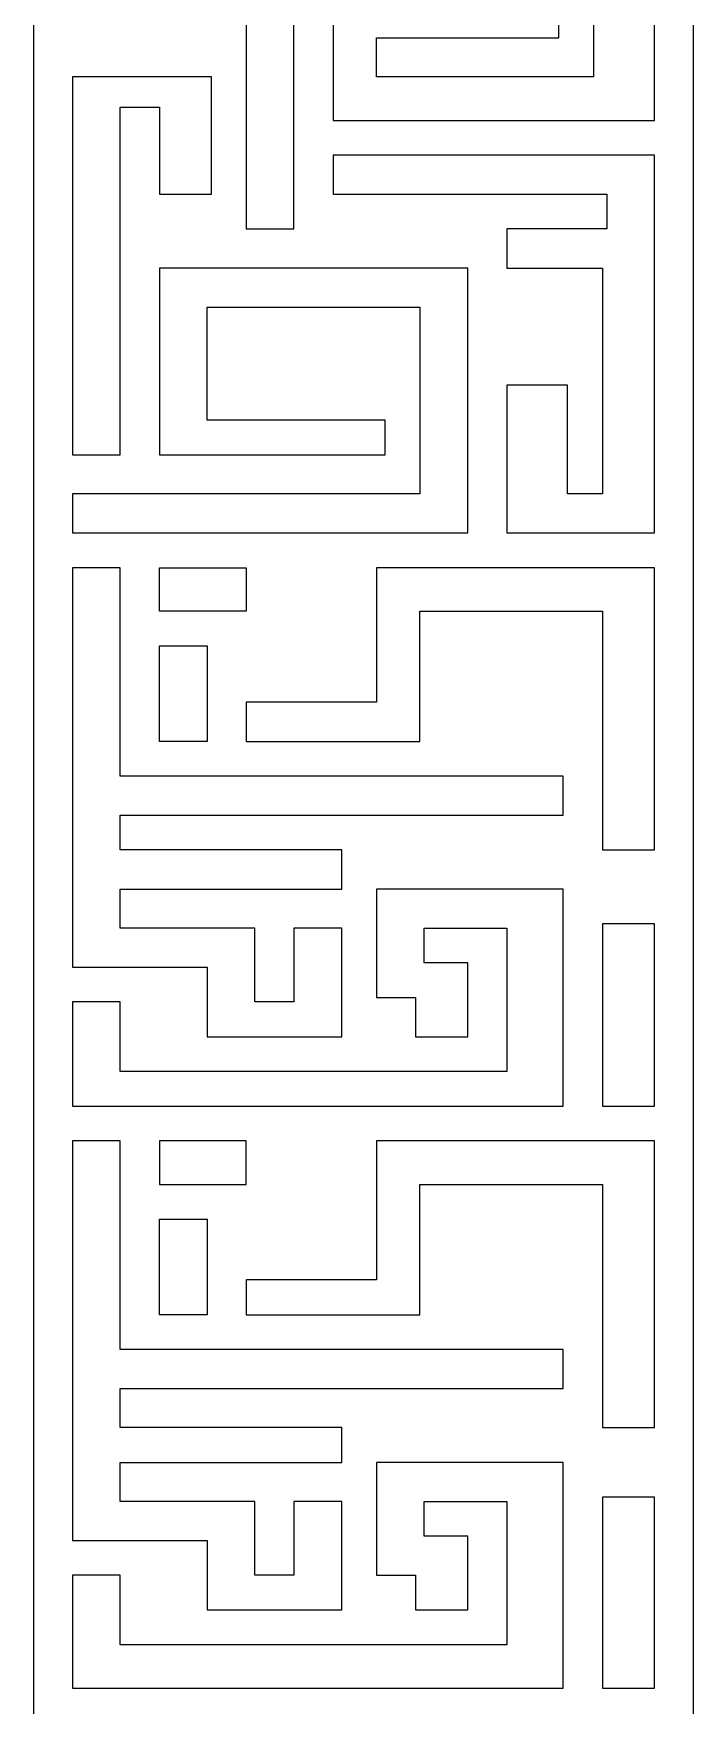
# Model space of a CAD drawing. Extents: x -66030 to 95157, y -13132 to 45879.
# Drawn here: x 17739 to 18333, y 33002 to 34505 of the extents above; entities that cross this region are included whole.
import ezdxf

# ---------------------------------------------------------------- set-up
doc = ezdxf.new("R2010")
doc.units = 0
doc.header["$LTSCALE"] = 100
doc.header["$MEASUREMENT"] = 0
doc.layers.add('3', color=11, linetype='CONTINUOUS')

msp = doc.modelspace()

# ---------------------------------------------------------------- linework, layer by layer
at = {"layer": '3'}
for points in [[(18333.1, 36837.3), (17739.4, 36837.3), (17739.4, 35189), (17739.4, 35157.8), (17739.4, 33540.7), (17739.4, 33509.4), (17739.4, 31861.1), (18333.1, 31861.1), (18333.1, 33509.4), (18333.1, 33540.7), (18333.1, 35157.8), (18333.1, 35189), (18333.1, 36837.3)], [(17774.5, 34466.4), (17774.5, 34126.6), (17817.5, 34126.6), (17817.5, 34439.1), (17852.7, 34439.1), (17852.7, 34360.9), (17899.5, 34360.9), (17899.5, 34466.4), (17774.5, 34466.4)], [(18165.1, 34056.3), (18297.9, 34056.3), (18297.9, 34396.1), (18008.9, 34396.1), (18008.9, 34360.9), (18255, 34360.9), (18255, 34329.7), (18165.1, 34329.7), (18165.1, 34294.5), (18208.1, 34294.5), (18208.1, 34294.5), (18251.1, 34294.5), (18251.1, 34193), (18251.1, 34091.4), (18219.8, 34091.4), (18219.8, 34189.1), (18165.1, 34189.1), (18165.1, 34056.3)], [(17774.5, 34091.4), (17774.5, 34056.3), (18130, 34056.3), (18130, 34294.5), (17852.7, 34294.5), (17852.7, 34126.6), (18055.8, 34126.6), (18055.8, 34157.8), (17895.6, 34157.8), (17895.6, 34259.4), (18087, 34259.4), (18087, 34091.4), (18083.1, 34091.4), (17817.5, 34091.4), (17774.5, 34091.4)], [(17774.5, 34025), (17774.5, 33665.7), (17895.6, 33665.7), (17895.6, 33634.4), (17895.6, 33603.2), (18016.7, 33603.2), (18016.7, 33700.8), (17973.7, 33700.8), (17973.7, 33634.4), (17938.6, 33634.4), (17938.6, 33700.8), (17817.5, 33700.8), (17817.5, 33736), (18016.7, 33736), (18016.7, 33771.1), (17817.5, 33771.1), (17817.5, 33802.4), (18215.9, 33802.4), (18215.9, 33837.5), (17852.7, 33837.5), (17852.7, 33837.5), (17817.5, 33837.5), (17817.5, 34025), (17774.5, 34025)], [(17852.7, 34025), (17930.8, 34025), (17930.8, 33986), (17852.7, 33986), (17852.7, 34025)], [(18297.9, 33771.1), (18297.9, 34025), (18048, 34025), (18048, 33903.9), (17930.8, 33903.9), (17930.8, 33868.8), (18087, 33868.8), (18087, 33986), (18251.1, 33986), (18251.1, 33845.3), (18251.1, 33771.1), (18297.9, 33771.1)], [(17852.7, 33868.8), (17852.7, 33954.7), (17895.6, 33954.7), (17895.6, 33868.8), (17852.7, 33868.8)], [(17774.5, 33634.4), (17774.5, 33540.7), (18215.9, 33540.7), (18215.9, 33736), (18048, 33736), (18048, 33638.3), (18083.1, 33638.3), (18083.1, 33603.2), (18130, 33603.2), (18130, 33669.6), (18090.9, 33669.6), (18090.9, 33700.8), (18130, 33700.8), (18165.1, 33700.8), (18165.1, 33669.6), (18165.1, 33638.3), (18165.1, 33603.2), (18165.1, 33571.9), (17848.7, 33571.9), (17817.5, 33571.9), (17817.5, 33634.4), (17774.5, 33634.4)], [(18251.1, 33540.7), (18297.9, 33540.7), (18297.9, 33704.7), (18251.1, 33704.7), (18251.1, 33540.7)], [(17817.5, 33509.4), (17774.5, 33509.4), (17774.5, 33150.1), (17895.6, 33150.1), (17895.6, 33118.8), (17895.6, 33087.6), (18016.7, 33087.6), (18016.7, 33185.2), (17973.7, 33185.2), (17973.7, 33118.8), (17938.6, 33118.8), (17938.6, 33185.2), (17817.5, 33185.2), (17817.5, 33220.4), (18016.7, 33220.4), (18016.7, 33251.6), (17817.5, 33251.6), (17817.5, 33286.8), (18215.9, 33286.8), (18215.9, 33321.9), (17852.7, 33321.9), (17852.7, 33321.9), (17817.5, 33321.9), (17817.5, 33509.4)], [(17930.8, 33509.4), (17852.7, 33509.4), (17852.7, 33470.4), (17930.8, 33470.4), (17930.8, 33509.4)], [(18297.9, 33509.4), (18048, 33509.4), (18048, 33384.4), (17930.8, 33384.4), (17930.8, 33353.2), (18087, 33353.2), (18087, 33470.4), (18251.1, 33470.4), (18251.1, 33329.8), (18251.1, 33251.6), (18297.9, 33251.6), (18297.9, 33509.4)], [(17852.7, 33353.2), (17852.7, 33439.1), (17895.6, 33439.1), (17895.6, 33353.2), (17852.7, 33353.2)], [(17774.5, 33118.8), (17774.5, 33017.3), (18215.9, 33017.3), (18215.9, 33220.4), (18048, 33220.4), (18048, 33118.8), (18083.1, 33118.8), (18083.1, 33087.6), (18130, 33087.6), (18130, 33154), (18090.9, 33154), (18090.9, 33185.2), (18130, 33185.2), (18165.1, 33185.2), (18165.1, 33154), (18165.1, 33118.8), (18165.1, 33087.6), (18165.1, 33056.3), (17848.7, 33056.3), (17817.5, 33056.3), (17817.5, 33118.8), (17774.5, 33118.8)], [(18297.9, 33017.3), (18297.9, 33189.1), (18251.1, 33189.1), (18251.1, 33017.3), (18297.9, 33017.3)]]:
    msp.add_lwpolyline(points, close=True, dxfattribs=at)
for points in [[(18008.9, 34532.8), (18008.9, 34427.3), (18297.9, 34427.3), (18297.9, 34634.4)], [(17930.8, 34599.2), (17930.8, 34329.7), (17973.7, 34329.7), (17973.7, 34599.2)], [(18243.2, 34599.2), (18243.2, 34466.4), (18239.3, 34466.4), (18239.3, 34466.4), (18048, 34466.4), (18048, 34501.6), (18212, 34501.6), (18212, 34564)]]:
    msp.add_lwpolyline(points, dxfattribs=at)

doc.saveas('drawing.dxf')
